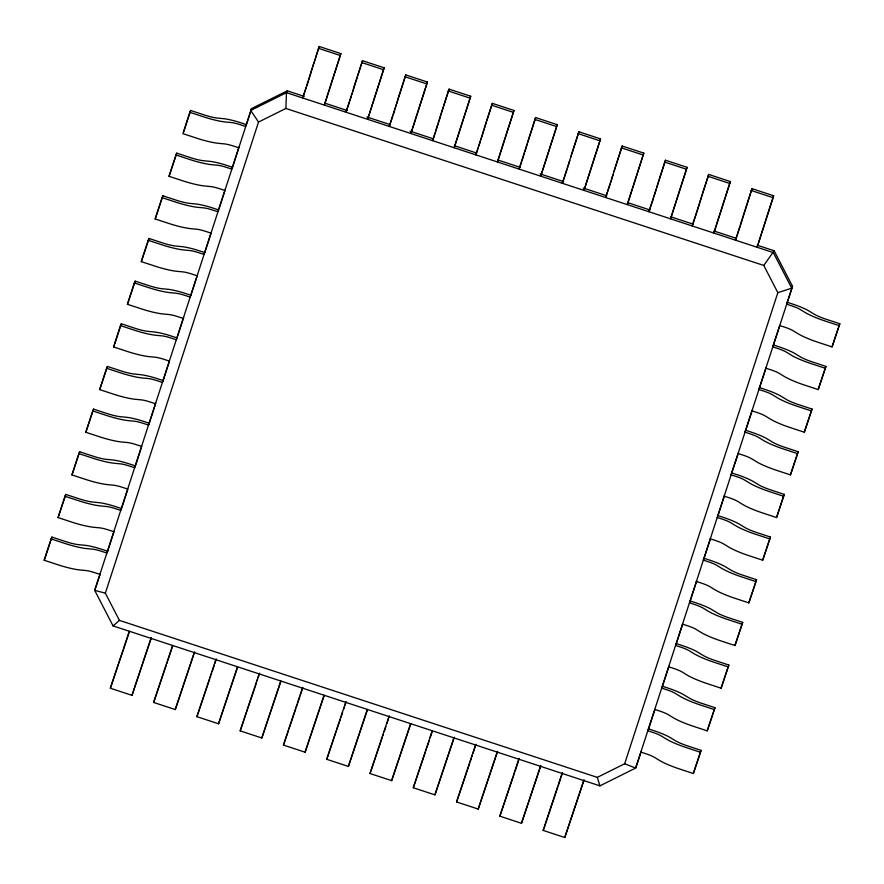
<?xml version="1.0" encoding="UTF-8"?>
<svg xmlns="http://www.w3.org/2000/svg" width="884" height="884" viewBox="0 0 884 884"><rect width="100%" height="100%" fill="white"/><g stroke="black" fill="none" stroke-linecap="round" stroke-linejoin="round"><path stroke-width="1.33" d="M285.875 108.456L763.776 265.454L777.843 292.67L624.668 763.765L597.319 777.379L119.417 620.38L105.351 593.164L258.526 122.058L285.875 108.456L286.471 92.654L287.278 90.831L304.251 96.4M310.118 75.317L311.61 70.201M353.39 89.538L354.893 84.422M396.673 103.76L398.165 98.643M439.945 117.97L440.663 115.506M483.216 132.191L483.946 129.716M527.218 143.937L524.963 151.44M656.69 187.828L658.061 183.165M699.962 202.038L701.344 197.386M743.234 216.26L751.997 188.657L773.644 195.773L757.102 247.266L758.837 241.929M441.028 114.268L441.447 112.854M484.299 128.489L486.487 121.428M527.571 142.7L535.616 117.572L557.263 124.688L540.721 176.181L542.456 170.844M569.771 160.623L568.235 165.662M570.854 156.921L571.506 154.733M613.054 174.844L611.518 179.883M614.126 171.142L614.789 168.943M656.326 189.054L653.95 196.789M699.609 203.276L699.111 204.922M742.88 217.486L742.394 219.144M309.908 76.035L309.312 78.002M353.18 90.256L352.583 92.223M396.452 104.467L395.866 106.434M439.735 118.688L439.138 120.655M483.007 132.909L482.421 134.865M311.853 69.427L312.395 67.659M355.125 83.648L355.677 81.88M398.408 97.859L399.933 92.986M441.68 112.08L443.204 107.207M698.802 205.961L697.222 211.011M742.074 220.171L740.494 225.221M308.582 80.356L308.958 79.14M351.854 94.577L352.241 93.35M395.137 108.798L395.513 107.572M438.409 123.009L438.796 121.782M481.692 137.23L482.067 136.003M571.771 153.882L578.898 131.793L600.534 138.899L583.992 190.403L585.727 185.065M615.043 168.104L622.17 146.015L643.806 153.12L627.275 204.613L629.01 199.287M658.326 182.314L658.911 180.413M701.598 196.535L702.194 194.635M312.704 66.687L314.118 62.245M308.173 81.671L306.792 86.024M355.976 80.897L357.39 76.466M351.445 95.881L350.064 100.235M394.728 110.102L393.347 114.456M438 124.324L435.602 131.838M480.841 139.926L481.272 138.534M524.113 154.136L524.555 152.755M567.395 168.358L567.826 166.965M610.667 182.568L611.109 181.187M659.243 179.386L665.453 160.225L687.089 167.33L670.547 218.834L672.282 213.497M702.515 193.596L708.725 174.446L730.361 181.552L713.83 233.044L715.565 227.718M480.377 141.374L478.874 146.059M523.659 155.595L522.146 160.269M566.931 169.805L562.357 183.286L564.091 177.96M610.203 184.027L605.639 197.508L607.374 192.171M653.486 198.248L648.911 211.729L650.646 206.392M696.758 212.458L692.183 225.939L693.918 220.613M740.041 226.68L735.466 240.161L737.201 234.824M400.297 91.859L405.789 74.93L427.425 82.035L410.894 133.528L412.629 128.202M443.569 106.069L449.061 89.14L470.708 96.245L454.166 147.75L455.901 142.412M486.841 120.29L492.344 103.362L513.98 110.467L497.449 161.96L499.173 156.634M304.704 91.837L319.234 46.487L340.87 53.604L324.34 105.097L326.074 99.759M306.284 87.582L302.704 97.991L304.439 92.654M326.34 98.942L340.87 53.604M347.976 106.058L362.517 60.709L384.153 67.814L367.611 119.318L369.346 113.981M349.567 101.804L345.976 112.202L347.71 106.876M369.611 113.163L384.153 67.814M391.247 120.268L405.789 74.93M392.839 116.014L389.258 126.423L390.982 121.086M412.894 127.384L427.425 82.035M434.53 134.49L449.061 89.14M456.166 141.595L470.708 96.245M477.802 148.711L492.344 103.362M499.438 155.816L513.98 110.467M521.085 162.921L535.616 117.572M542.721 170.026L557.263 124.688M564.357 177.143L578.898 131.793M585.993 184.248L600.534 138.899M607.639 191.353L622.17 146.015M629.275 198.469L643.806 153.12M650.911 205.574L665.453 160.225M672.547 212.679L687.089 167.33M694.183 219.796L708.725 174.446M715.83 226.901L730.361 181.552M737.466 234.006L751.997 188.657M759.102 241.111L773.644 195.773M99.903 574.368L94.489 572.589A11.393 1.989 18 0 0 85.516 570.478L80.168 569.981A28.476 4.973 18 0 1 57.725 564.699L44.2 560.257L51.139 538.92L51.935 537.096L66.72 541.936A17.072 2.984 18 0 0 78.057 544.61L85.416 545.329A22.785 3.978 18 0 1 100.555 548.898L107.638 551.207L106.842 553.041L101.428 551.262A11.393 1.989 18 0 0 92.455 549.152L87.096 548.644A28.476 4.973 18 0 1 64.665 543.373L51.139 538.92M113.771 531.704L108.367 529.936A11.393 1.989 18 0 0 99.384 527.814L94.035 527.317A28.476 4.973 18 0 1 71.593 522.035L58.068 517.593L65.007 496.267L65.814 494.432L80.588 499.283A17.072 2.984 18 0 0 91.925 501.946L99.295 502.676A22.785 3.978 18 0 1 114.423 506.234L121.506 508.554L120.71 510.377L115.296 508.598A11.393 1.989 18 0 0 106.323 506.488L100.975 505.991A28.476 4.973 18 0 1 78.532 500.709L65.007 496.267M127.65 489.051L122.235 487.272A11.393 1.989 18 0 0 113.263 485.161L107.903 484.653A28.476 4.973 18 0 1 85.472 479.382L71.947 474.929L78.875 453.603L79.682 451.779L94.466 456.619A17.072 2.984 18 0 0 105.804 459.282L113.163 460.012A22.785 3.978 18 0 1 128.302 463.57L135.385 465.89L141.76 446.276M141.517 446.387L136.103 444.608A11.393 1.989 18 0 0 127.13 442.497L121.782 442A28.476 4.973 18 0 1 99.34 436.718L85.814 432.276L92.754 410.938L93.549 409.115L108.334 413.955A17.072 2.984 18 0 0 119.671 416.629L127.042 417.347A22.785 3.978 18 0 1 142.169 420.906L149.252 423.226L148.457 425.06L143.042 423.281A11.393 1.989 18 0 0 134.07 421.171L128.71 420.662A28.476 4.973 18 0 1 106.279 415.381L92.754 410.938M155.385 403.723L149.982 401.944A11.393 1.989 18 0 0 140.998 399.833L135.65 399.336A28.476 4.973 18 0 1 113.207 394.054L99.682 389.612L106.621 368.285L107.428 366.451L122.202 371.302A17.072 2.984 18 0 0 133.55 373.965L140.91 374.694A22.785 3.978 18 0 1 156.037 378.253L163.131 380.562L169.098 362.186M169.264 361.07L163.849 359.291A11.393 1.989 18 0 0 154.877 357.18L149.518 356.672A28.476 4.973 18 0 1 127.086 351.39L113.561 346.948L120.489 325.621L121.296 323.787L136.081 328.638A17.072 2.984 18 0 0 147.418 331.301L154.777 332.03A22.785 3.978 18 0 1 169.916 335.589L176.999 337.909L176.192 339.732L170.789 337.953A11.393 1.989 18 0 0 161.805 335.843L156.457 335.345A28.476 4.973 18 0 1 134.014 330.063L120.489 325.621M183.132 318.406L177.717 316.627A11.393 1.989 18 0 0 168.745 314.516L163.396 314.019A28.476 4.973 18 0 1 140.954 308.737L127.429 304.295L134.368 282.957L135.164 281.134L149.948 285.974A17.072 2.984 18 0 0 161.286 288.648L168.656 289.366A22.785 3.978 18 0 1 183.784 292.924L190.867 295.245L197.276 275.554M196.999 275.742L191.596 273.963A11.393 1.989 18 0 0 182.612 271.852L177.264 271.355A28.476 4.973 18 0 1 154.822 266.073L141.296 261.631L148.236 240.304L149.042 238.47L163.816 243.321A17.072 2.984 18 0 0 175.165 245.984L182.524 246.702A22.785 3.978 18 0 1 197.651 250.271L204.745 252.581L203.939 254.415L198.524 252.636A11.393 1.989 18 0 0 189.552 250.526L184.203 250.017A28.476 4.973 18 0 1 161.761 244.746L148.236 240.304M210.878 233.078L205.464 231.31A11.393 1.989 18 0 0 196.491 229.199L191.132 228.691A28.476 4.973 18 0 1 168.7 223.409L155.175 218.967L162.103 197.64L162.91 195.806L177.695 200.657A17.072 2.984 18 0 0 189.032 203.32L196.392 204.049A22.785 3.978 18 0 1 211.53 207.607L218.613 209.928L217.807 211.751L212.403 209.972A11.393 1.989 18 0 0 203.419 207.862L198.071 207.364A28.476 4.973 18 0 1 175.629 202.082L162.103 197.64M224.746 190.425L219.331 188.646A11.393 1.989 18 0 0 210.359 186.535L205.011 186.027A28.476 4.973 18 0 1 182.568 180.756L169.043 176.314L175.982 154.976L176.778 153.153L191.563 157.993A17.072 2.984 18 0 0 202.9 160.667L210.27 161.385A22.785 3.978 18 0 1 225.398 164.943L232.481 167.264L231.685 169.087L226.271 167.319A11.393 1.989 18 0 0 217.298 165.209L211.939 164.7A28.476 4.973 18 0 1 189.507 159.418L175.982 154.976M287.278 90.831L251.553 108.599L246.36 124.6L239.266 122.29A22.785 3.978 18 0 0 224.138 118.721L216.779 118.003A17.072 2.984 18 0 1 205.431 115.329L190.657 110.489L189.85 112.323L182.911 133.65L196.436 138.092A28.476 4.973 18 0 0 218.878 143.374L224.227 143.871A11.393 1.989 18 0 1 233.21 145.982L238.614 147.761M51.935 537.096L44.2 560.257M65.814 494.432L58.068 517.593M79.682 451.779L71.947 474.929M93.549 409.115L85.814 432.276M107.428 366.451L99.682 389.612M114.765 343.865L121.296 323.787M135.164 281.134L127.429 304.295M149.042 238.47L141.296 261.631M162.91 195.806L155.175 218.967M176.778 153.153L169.043 176.314M183.717 131.815L190.657 110.489M100.168 574.18L94.698 590.368L113.075 625.916L599.938 785.854L635.651 768.074L641.254 751.488M107.384 551.992L114.18 531.107M121.815 507.615L127.76 489.349M148.976 424.088L155.761 403.203M176.789 338.561L183.618 317.555M204.955 251.929L210.933 233.553M219.044 208.613L225.011 190.237M232.271 167.916L239.1 146.921M151.385 637.629L132.003 695.343L110.356 688.227L129.307 631.242M315.4 58.3L319.234 46.487M314.505 61.051L314.969 59.615M129.384 631.629L123.561 649.276M132.003 695.343L150.943 638.359M194.668 651.851L175.275 709.554L153.639 702.449L172.579 645.464M362.517 60.709L357.777 75.262M171.584 649.176L172.667 645.85M175.275 709.554L194.226 652.569M237.575 667.177L218.547 723.775L196.911 716.67L215.862 659.685M214.856 663.387L216.304 658.956M218.547 723.775L237.498 666.79M280.858 681.398L261.83 737.985L240.194 730.88L259.134 673.895M432.53 140.633L434.265 135.307M258.139 677.608L259.576 673.177M433.337 138.81L435.138 133.274M261.83 737.985L280.769 681.011M324.13 695.609L305.102 752.207L283.466 745.101L302.416 688.117M288.538 730.14L283.466 745.101M477.537 149.529L475.802 154.855L478.41 147.484M301.411 691.829L302.858 687.398M305.102 752.207L324.052 695.222M367.412 709.83L348.384 766.428L326.737 759.312L345.688 702.327M520.82 163.739L519.085 169.076L521.682 161.706M344.694 706.04L346.13 701.609M348.384 766.428L367.324 709.443M410.684 724.04L391.656 780.638L370.02 773.533L388.96 716.548M389.402 715.83L386.949 723.377M391.656 780.638L410.607 723.653M454.321 737.157L434.939 794.86L413.292 787.755L432.243 730.77M432.32 731.156L430.221 737.599M434.939 794.86L453.879 737.875M497.604 751.367L478.211 809.07L456.575 801.965L475.515 744.98M475.957 744.262L472.951 753.488M478.211 809.07L497.151 752.096M540.875 765.588L521.483 823.291L499.847 816.186L518.798 759.201M519.24 758.483L515.129 771.014M521.483 823.291L540.433 766.306M584.147 779.81L564.765 837.513L543.13 830.396L562.069 773.412M544.356 827.258L557.87 786.848M561.075 777.124L562.511 772.693M564.765 837.513L583.705 780.528M648.491 729.256L654.889 709.565M662.569 685.929L668.978 666.249M676.227 643.928L682.636 624.237M689.885 601.927L696.714 580.921M703.973 558.611L710.371 538.92M718.062 515.295L724.46 495.604M731.819 472.962L738.902 475.294A22.785 3.978 18 0 1 752.947 481.316L759.013 485.007A17.072 2.984 18 0 0 769.544 489.526L784.318 494.388L783.511 496.211L769.986 491.769A28.476 4.973 18 0 1 749.157 482.841L744.77 480.145A11.393 1.989 18 0 0 736.427 476.564L731.024 474.785L738.195 453.382M745.4 431.193L752.196 410.309M759.411 388.12L765.776 368.54M773.412 345.047L779.776 325.478M786.992 303.289L792.517 286.317L774.13 250.769L757.135 245.188M640.856 752.085L646.27 753.864A11.393 1.989 18 0 1 654.602 757.433L658.989 760.13A28.476 4.973 18 0 0 679.818 769.069L693.343 773.511L701.089 750.35L686.316 745.488A17.072 2.984 18 0 1 675.785 740.969L669.718 737.289A22.785 3.978 18 0 0 655.674 731.256L648.591 728.924L647.795 730.748L653.199 732.527A11.393 1.989 18 0 1 661.53 736.107L665.917 738.803A28.476 4.973 18 0 0 686.757 747.742L700.283 752.185M654.724 709.421L660.138 711.2A11.393 1.989 18 0 1 668.47 714.769L672.857 717.465A28.476 4.973 18 0 0 693.697 726.405L707.222 730.847L714.957 707.686L700.183 702.824A17.072 2.984 18 0 1 689.653 698.316L683.597 694.625A22.785 3.978 18 0 0 669.542 688.603L662.47 686.26L661.663 688.095L667.077 689.863A11.393 1.989 18 0 1 675.409 693.443L679.796 696.139A28.476 4.973 18 0 0 700.625 705.078L714.15 709.52M668.602 666.757L674.006 668.536A11.393 1.989 18 0 1 682.337 672.116L686.735 674.812A28.476 4.973 18 0 0 707.565 683.752L721.09 688.194L728.825 665.033L714.051 660.171A17.072 2.984 18 0 1 703.531 655.652L697.465 651.961A22.785 3.978 18 0 0 683.409 645.939L676.337 643.596L675.531 645.431L680.945 647.21A11.393 1.989 18 0 1 689.277 650.779L693.664 653.475A28.476 4.973 18 0 0 714.504 662.414L728.029 666.856M682.47 624.104L687.885 625.872A11.393 1.989 18 0 1 696.216 629.452L700.603 632.148A28.476 4.973 18 0 0 721.432 641.088L734.958 645.53L742.704 622.369L727.93 617.507A17.072 2.984 18 0 1 717.399 612.988L711.333 609.308A22.785 3.978 18 0 0 697.288 603.275L690.205 600.943L689.409 602.766L694.813 604.546A11.393 1.989 18 0 1 703.156 608.126L707.543 610.822A28.476 4.973 18 0 0 728.372 619.75L741.897 624.203M696.338 581.44L701.752 583.219A11.393 1.989 18 0 1 710.084 586.788L714.471 589.484A28.476 4.973 18 0 0 735.311 598.424L748.836 602.866L756.571 579.705L741.798 574.843A17.072 2.984 18 0 1 731.267 570.324L725.211 566.644A22.785 3.978 18 0 0 711.156 560.611L704.084 558.279L703.277 560.113L708.692 561.881A11.393 1.989 18 0 1 717.023 565.462L721.41 568.158A28.476 4.973 18 0 0 742.24 577.097L755.765 581.539M710.217 538.776L715.62 540.555A11.393 1.989 18 0 1 723.963 544.135L728.35 546.831A28.476 4.973 18 0 0 749.179 555.76L762.704 560.213L770.439 537.052L755.665 532.179A17.072 2.984 18 0 1 745.146 527.671L739.079 523.98A22.785 3.978 18 0 0 725.024 517.958L717.952 515.615M724.084 496.123L729.499 497.891A11.393 1.989 18 0 1 737.831 501.471L742.217 504.167A28.476 4.973 18 0 0 763.047 513.107L776.572 517.549L783.511 496.211M737.952 453.459L743.367 455.238A11.393 1.989 18 0 1 751.698 458.807L756.085 461.503A28.476 4.973 18 0 0 776.926 470.443L790.451 474.885L798.186 451.724L783.412 446.862A17.072 2.984 18 0 1 772.881 442.343L766.826 438.663A22.785 3.978 18 0 0 752.77 432.63L745.698 430.298L744.892 432.121L750.306 433.9A11.393 1.989 18 0 1 758.638 437.481L763.025 440.177A28.476 4.973 18 0 0 783.854 449.116L797.379 453.558M751.831 410.795L757.234 412.574A11.393 1.989 18 0 1 765.577 416.143L769.964 418.85A28.476 4.973 18 0 0 790.793 427.779L804.318 432.221L812.053 409.071L797.28 404.198A17.072 2.984 18 0 1 786.76 399.69L780.694 395.999A22.785 3.978 18 0 0 766.649 389.977L759.566 387.634L758.759 389.468L764.174 391.247A11.393 1.989 18 0 1 772.505 394.817L776.892 397.513A28.476 4.973 18 0 0 797.733 406.452L811.258 410.894M765.699 368.131L771.113 369.91A11.393 1.989 18 0 1 779.445 373.49L783.832 376.186A28.476 4.973 18 0 0 804.661 385.126L818.186 389.568L825.932 366.407L811.158 361.545A17.072 2.984 18 0 1 800.628 357.026L794.561 353.335A22.785 3.978 18 0 0 780.517 347.313L773.434 344.981L772.638 346.804L778.042 348.583A11.393 1.989 18 0 1 786.384 352.152L790.771 354.849A28.476 4.973 18 0 0 811.6 363.788L825.126 368.23M779.566 325.478L784.981 327.257A11.393 1.989 18 0 1 793.313 330.826L797.699 333.522A28.476 4.973 18 0 0 818.54 342.462L832.065 346.904L839.8 323.743L825.026 318.881A17.072 2.984 18 0 1 814.495 314.361L808.44 310.682A22.785 3.978 18 0 0 794.385 304.648L787.312 302.317L786.506 304.14L791.92 305.919A11.393 1.989 18 0 1 800.252 309.499L804.639 312.196A28.476 4.973 18 0 0 825.468 321.135L838.993 325.577M701.089 750.35L693.343 773.511M714.957 707.686L707.222 730.847M728.825 665.033L721.09 688.194M742.704 622.369L734.958 645.53M756.571 579.705L748.836 602.866M770.439 537.052L762.704 560.213M784.318 494.388L776.572 517.549M798.186 451.724L790.451 474.885M812.053 409.071L804.318 432.221M825.932 366.407L818.186 389.568M839.8 323.743L832.065 346.904M171.109 650.624L167.85 660.481M214.392 664.845L212.193 671.497M257.122 680.724L257.664 679.056M289.013 728.692L295.72 708.891M300.394 694.946L300.936 693.277M343.666 709.167L344.219 707.487M560.6 778.583L558.412 785.235M256.57 682.404L255.476 685.708M299.842 696.614L297.676 703.123M342.572 712.504L340.959 717.344M385.844 726.714L384.231 731.565M429.127 740.936L426.994 747.311M471.857 756.792L472.399 755.146M247.785 708.283L240.194 730.88M118.732 663.298L110.356 688.227M211.121 674.691L211.652 673.111M254.404 688.912L254.935 687.332M248.183 707.089L253.885 690.448M471.316 758.417L470.266 761.533M514.587 772.627L513.549 775.743M166.833 663.486L167.33 662.005M210.105 677.708L210.613 676.227M297.168 704.659L296.184 707.554M340.439 718.88L339.456 721.775M119.108 662.182L123.075 650.679M382.739 735.985L383.214 734.571M426.011 750.207L426.497 748.792M469.769 763.002L456.575 801.965M513.04 777.224L499.847 816.186M166.347 664.901L153.639 702.449M209.63 679.122L196.911 716.67M336.196 731.212L326.737 759.312M339.003 723.112L336.572 730.107M382.275 737.322L370.02 773.533M425.547 751.544L413.292 787.755M113.561 346.948L114.356 345.125M251.553 108.599L94.698 590.368L105.351 593.164M246.36 124.6L245.553 126.434L240.139 124.655A11.393 1.989 18 0 0 231.166 122.544L225.818 122.036A28.476 4.973 18 0 1 203.375 116.765L189.85 112.323M190.867 295.245L190.071 297.079L184.657 295.3A11.393 1.989 18 0 0 175.684 293.19L170.325 292.681A28.476 4.973 18 0 1 147.893 287.399L134.368 282.957M163.131 380.562L162.325 382.396L156.91 380.617A11.393 1.989 18 0 0 147.937 378.507L142.589 378.009A28.476 4.973 18 0 1 120.147 372.728L106.621 368.285M135.385 465.89L134.578 467.713L129.174 465.945A11.393 1.989 18 0 0 120.191 463.824L114.843 463.327A28.476 4.973 18 0 1 92.4 458.045L78.875 453.603M774.13 250.769L763.776 265.454M543.13 830.396L543.925 828.573M792.517 286.317L635.651 768.074L624.668 763.765M113.075 625.916L119.417 620.38M777.843 292.67L791.71 288.151L773.334 252.603L286.471 92.654L250.758 110.434L258.526 122.058M318.439 48.322L340.075 55.427M361.711 62.532L383.347 69.648M404.983 76.753L426.629 83.858M448.265 90.975L469.901 98.08M491.537 105.185L513.173 112.301M534.82 119.406L556.456 126.511M578.092 133.617L599.728 140.733M621.364 147.838L643.011 154.943M664.646 162.059L686.282 169.164M707.918 176.27L729.565 183.386M751.201 190.491L772.837 197.596M325.146 103.262L347.335 110.555M366.926 116.997L390.43 124.71M410.01 131.152L433.514 138.876M454.409 145.738L476.609 153.031M498.244 160.137L520.477 167.441M540.091 173.883L563.627 181.618M583.241 188.06L606.767 195.784M627.695 202.657L649.917 209.961M670.834 216.834L693.067 224.138M713.985 231.011L736.217 238.315M717.145 517.449L722.559 519.228A11.393 1.989 18 0 1 730.891 522.798L735.278 525.494A28.476 4.973 18 0 0 756.118 534.433L769.644 538.875M597.319 777.379L599.938 785.854"/></g></svg>
